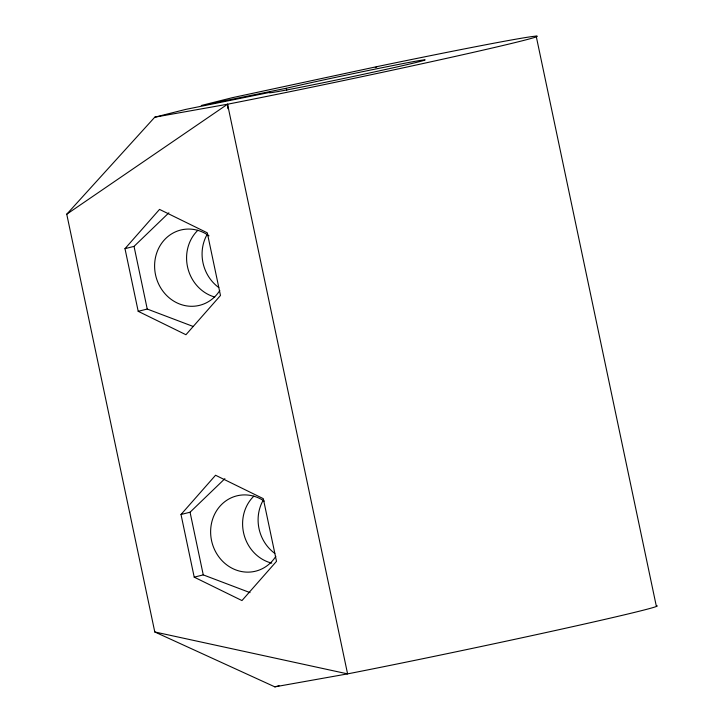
<?xml version="1.0" encoding="UTF-8"?>
<svg xmlns="http://www.w3.org/2000/svg" width="723" height="723" viewBox="0 0 723 723"><rect width="100%" height="100%" fill="white"/><g stroke="black" fill="none" stroke-linecap="round" stroke-linejoin="round"><path stroke-width="1.08" d="M124.989 248.658L159.53 209.399L207.284 232.815L220.488 295.472L185.947 334.731L138.201 311.315L124.989 248.658L134.035 246.38L168.875 212.815M181.012 514.496L215.553 475.246L263.299 498.653L276.511 561.319L241.97 600.569L194.216 577.162L181.012 514.496L190.059 512.218L224.898 478.662M536.195 36.15L656.249 605.811A194.089 3.389 -11.9 0 1 557.695 629.977A194.089 3.389 -11.9 0 1 347.591 673.881L274.821 686.85L154.785 631.965L66.751 214.207L154.776 117.189L185.784 109.39L270.402 92.273A79.575 1.392 -11.9 0 0 362.033 74.596A79.575 1.392 -11.9 0 0 414.098 61.5A79.575 1.392 -11.9 0 0 286.85 88.143L201.283 105.495L232.291 97.695L377.289 66.561A194.089 3.389 -11.9 0 1 520.668 41.193A194.089 3.389 -11.9 0 1 227.546 104.22L154.776 117.189M66.751 214.207L227.546 104.22L347.591 673.881L154.785 631.965M375.318 67.655L377.289 66.561M138.201 311.315L147.239 309.046L192.996 326.398M194.216 577.162L203.262 574.884L250.059 592.634M274.821 686.85L279.096 685.775M286.236 88.287L286.706 90.492M134.035 246.38L147.239 309.046M190.059 512.218L203.262 574.884M227.546 104.22L227.908 108.712M214.749 297.026A38.816 35.373 75.9 0 1 187.863 268.305A38.816 35.373 75.9 0 1 197.894 230.257M219.81 290.474A38.816 35.373 75.9 0 1 170.745 299.069A38.816 35.373 75.9 0 1 160.19 245.486A38.816 35.373 75.9 0 1 209.046 235.861M271.794 563.136A38.816 35.373 75.9 0 1 244.031 534.695A38.816 35.373 75.9 0 1 253.909 496.105M275.834 556.321A38.816 35.373 75.9 0 1 227.058 565.124A38.816 35.373 75.9 0 1 215.852 511.938A38.816 35.373 75.9 0 1 264.193 501.084M274.821 553.402A38.816 35.373 75.9 0 1 263.506 499.692M218.798 287.555A38.816 35.373 75.9 0 1 206.95 234.776"/></g></svg>
